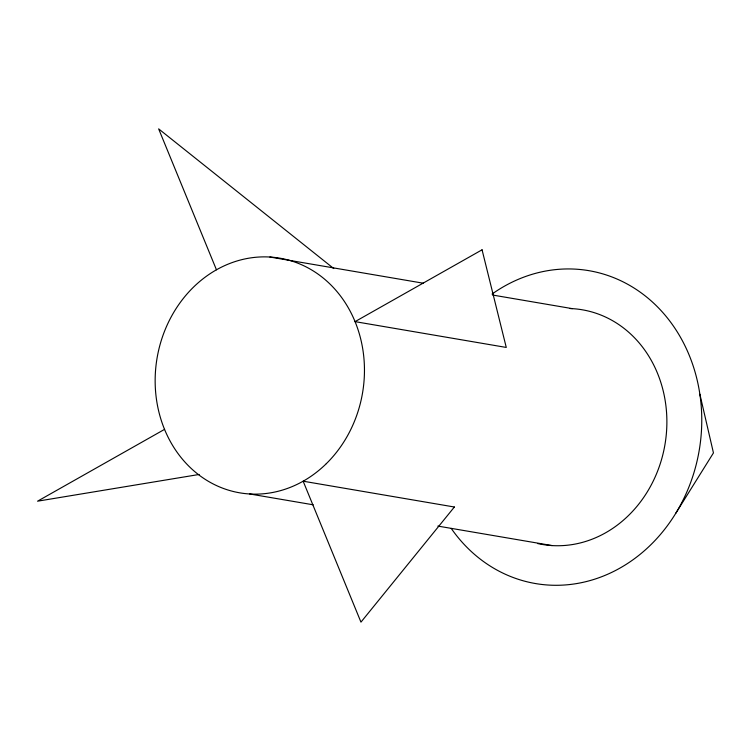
<?xml version="1.0" encoding="UTF-8"?>
<svg xmlns="http://www.w3.org/2000/svg" width="751" height="751" viewBox="0 0 751 751"><rect width="100%" height="100%" fill="white"/><g stroke="black" fill="none" stroke-linecap="round" stroke-linejoin="round"><path stroke-width="1.13" d="M675.797 513.252L713.45 452.919L699.866 394.219M164.553 429.365L37.55 501.189L199.175 474.463M269.891 257.03L423.414 283.23M492.675 295.049L572.318 308.642M249.717 493.97L313.205 504.803M437.871 526.085L552.154 545.583M333.754 268.548L158.649 128.872L216.457 269.797M492.055 294.054A158.705 138.935 -80.3 0 1 679.843 336.185A158.705 138.935 -80.3 0 1 642.105 552.689A158.705 138.935 -80.3 0 1 451.21 528.394M570.065 308.539A119.024 104.201 -80.3 0 1 665.602 440.424A119.024 104.201 -80.3 0 1 537.528 543.517M454.374 507.009L360.959 622.128L303.151 481.203L454.374 507.009M482.058 249.811L355.054 321.635L506.268 347.441L482.058 249.811M326.328 463.658A119.024 104.201 -80.3 0 0 296.504 262.672A119.024 104.201 -80.3 0 0 156.574 400.17A119.024 104.201 -80.3 0 0 326.328 463.658"/></g></svg>
